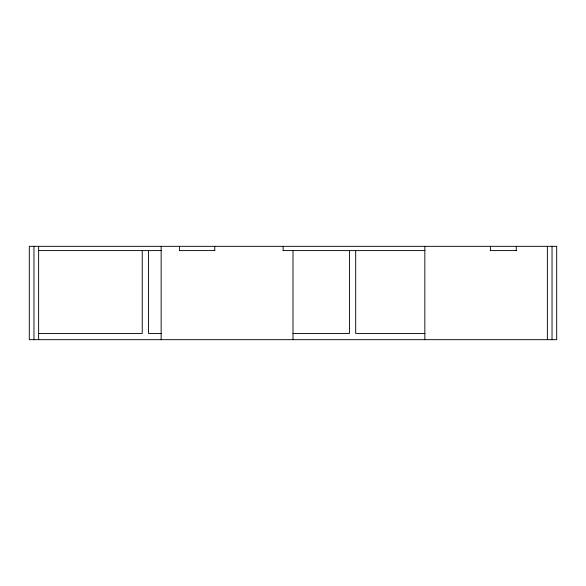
<?xml version="1.0" encoding="UTF-8"?>
<svg xmlns="http://www.w3.org/2000/svg" width="586" height="586" viewBox="0 0 586 586"><rect width="100%" height="100%" fill="white"/><g stroke="black" fill="none" stroke-linecap="round" stroke-linejoin="round"><path stroke-width="0.88" d="M38.632 250.588L161.216 250.588M179.419 250.588L214.916 250.588M283.031 250.588L424.872 250.588M490.174 250.588L516.5 250.588M38.632 333.449L142.244 333.449L142.244 250.588M161.216 333.449L148.47 333.449L148.47 250.588M293 333.449L349.476 333.449L349.476 250.588M424.872 333.449L355.695 333.449L355.695 250.588M552.034 246.325L552.034 339.675M547.368 246.325L547.368 339.675M516.251 246.325L516.251 250.588M490.423 246.325L490.423 250.588M424.85 246.325L424.85 339.675M293 250.588L293 339.675M283.141 246.325L283.141 250.588M214.747 246.325L214.747 250.588M179.587 246.325L179.587 250.588M161.15 246.325L161.15 339.675M38.632 246.325L38.632 339.675M33.966 246.325L33.966 339.675M556.7 246.325L29.3 246.325L29.3 339.675L556.7 339.675L556.7 246.325"/></g></svg>
